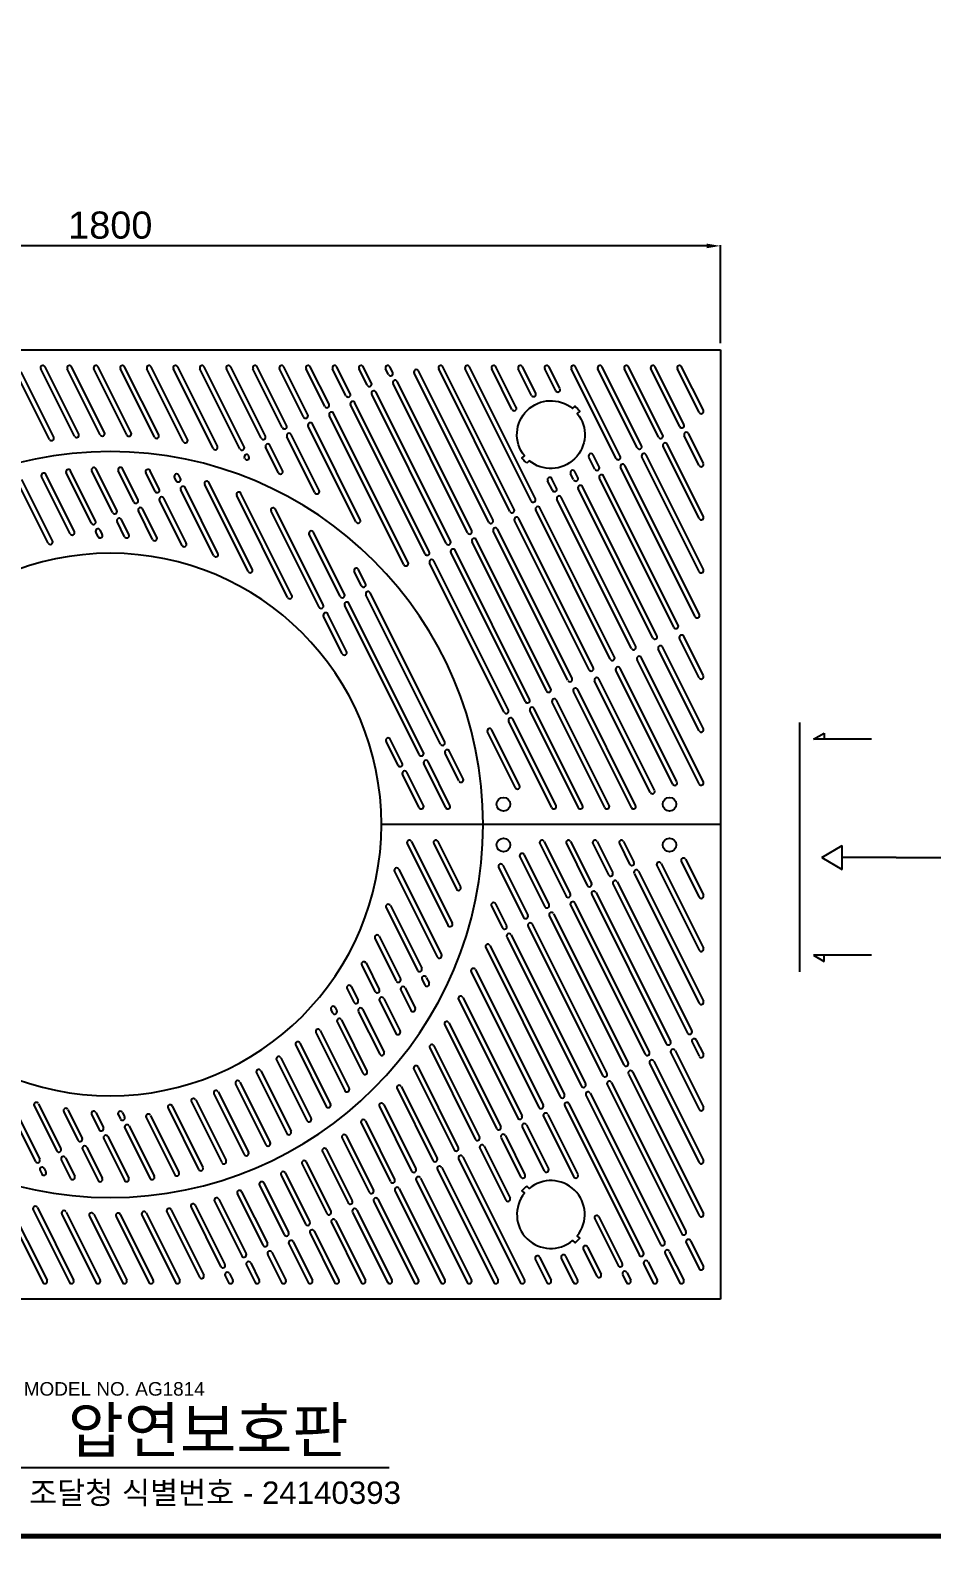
# Model space of a CAD drawing. Header units: millimetres. Extents: x 20003 to 26523, y -49763 to -45153.
# Drawn here: x 21324 to 22654, y -49612 to -47387 of the extents above; entities that cross this region are included whole.
import ezdxf
from ezdxf.enums import TextEntityAlignment as Align

# ---------------------------------------------------------------- set-up
doc = ezdxf.new("R2010")
doc.units = ezdxf.units.MM
doc.layers.add('LAYOUT', color=7, linetype='Continuous')
doc.layers.add('TEXT', color=7, linetype='Continuous')
doc.styles.get("Standard").update_dxf_attribs({"font": 'arial.ttf'})
doc.dimstyles.new('ISO-25', dxfattribs={"dimtxt": 40, "dimasz": 20, "dimexe": 1.25, "dimexo": 10, "dimgap": 10, "dimtad": 1, "dimdec": 0, "dimtxsty": 'Standard', "dimcen": 2.5, "dimclrd": 3, "dimclre": 3, "dimclrt": 3, "dimadec": 0, "dimazin": 0, "dimtfac": 1, "dimtdec": 0, "dimtmove": 0, "dimatfit": 3, "dimfxl": 0, "dimarcsym": 0})

# ---------------------------------------------------------------- blocks, each defined once
blk = doc.blocks.new('*D41')
at = {"color": 3, "lineweight": -2, "transparency": 16777216}
for p, q in [((20542, -47848.4), (20542, -47703.9)), ((22322, -47705.1), (20562, -47705.1)), ((22342, -47848.4), (22342, -47703.9))]:
    blk.add_line(p, q, dxfattribs=at)
at = {"color": 3, "transparency": 16777216}
for points in [[(20562, -47701.8), (20562, -47708.5), (20542, -47705.1)], [(22322, -47701.8), (22322, -47708.5), (22342, -47705.1)]]:
    blk.add_solid(points, dxfattribs=at)
at = {"layer": 'Defpoints', "color": 0, "transparency": 16777216}
for p in [(20542, -47705.1), (20542, -47858.4), (22342, -47858.4)]:
    blk.add_point(p, dxfattribs=at)
at = {"color": 3, "transparency": 16777216, "insert": (21442, -47674.7), "char_height": 40, "attachment_point": 5}
blk.add_mtext('1800', dxfattribs=at)

msp = doc.modelspace()

# ---------------------------------------------------------------- linework, layer by layer
for p, q in [((20542, -47858.4), (22342, -47858.4)), ((22342, -47858.4), (22342, -48558.4)), ((21352.3, -47990.4), (21304.1, -47894)), ((21358.6, -47987.3), (21310.4, -47890.9)), ((21389.1, -47985.8), (21339.5, -47886.5)), ((21395.4, -47982.7), (21345.8, -47883.4)), ((21427.2, -47983.6), (21378.6, -47886.5)), ((21433.4, -47980.4), (21384.9, -47883.4)), ((21466.5, -47983.9), (21417.8, -47886.5)), ((21472.7, -47980.8), (21424, -47883.4)), ((21507.2, -47987.1), (21456.9, -47886.5)), ((21513.4, -47983.9), (21463.2, -47883.4)), ((21549.5, -47993.5), (21496, -47886.5)), ((21555.8, -47990.4), (21502.3, -47883.4)), ((21593.8, -48003.8), (21535.2, -47886.5)), ((21600.1, -48000.6), (21541.4, -47883.4)), ((21633.2, -48004.4), (21574.3, -47886.5)), ((21639.5, -48001.2), (21580.5, -47883.4)), ((21664.5, -47988.7), (21613.4, -47886.5)), ((21670.8, -47985.6), (21619.7, -47883.4)), ((21695.8, -47973.1), (21652.5, -47886.5)), ((21702.1, -47969.9), (21658.8, -47883.4)), ((21727.1, -47957.4), (21691.7, -47886.5)), ((21733.4, -47954.3), (21697.9, -47883.4)), ((21758.4, -47941.7), (21730.8, -47886.5)), ((21764.7, -47938.6), (21737.1, -47883.4)), ((21789.7, -47926.1), (21769.9, -47886.5)), ((21796, -47923), (21776.2, -47883.4)), ((21821, -47910.4), (21809.1, -47886.5)), ((21827.3, -47907.3), (21815.3, -47883.4)), ((21852.4, -47894.8), (21848.2, -47886.5)), ((21858.6, -47891.7), (21854.5, -47883.4)), ((22000.3, -48112.4), (21890.4, -47892.6)), ((22006.6, -48109.3), (21896.6, -47889.4)), ((22031.6, -48096.8), (21926.5, -47886.5)), ((22037.9, -48093.6), (21932.7, -47883.4)), ((22062.9, -48081.1), (21965.6, -47886.5)), ((22069.2, -48078), (21971.9, -47883.4)), ((22034.6, -47946.3), (22004.7, -47886.5)), ((22040.9, -47943.2), (22011, -47883.4)), ((22063.3, -47925.5), (22043.9, -47886.5)), ((22069.6, -47922.3), (22050.1, -47883.4)), ((22099.1, -47918.8), (22083, -47886.5)), ((22105.4, -47915.6), (22089.3, -47883.4)), ((22188.1, -48018.5), (22122.1, -47886.5)), ((22194.4, -48015.4), (22128.4, -47883.4)), ((22219.4, -48002.9), (22161.3, -47886.5)), ((22225.7, -47999.7), (22167.5, -47883.4)), ((22250.7, -47987.2), (22200.4, -47886.5)), ((22257, -47984.1), (22206.6, -47883.4)), ((22282, -47971.6), (22239.5, -47886.5)), ((22288.3, -47968.4), (22245.8, -47883.4)), ((22310.7, -47950.6), (22278.6, -47886.5)), ((22317, -47947.5), (22284.9, -47883.4)), ((21969, -48128.1), (21859.1, -47908.2)), ((21975.3, -48125), (21865.3, -47905.1)), ((21906.4, -48159.4), (21796.4, -47939.5)), ((21912.6, -48156.3), (21802.7, -47936.4)), ((21937.7, -48143.7), (21827.8, -47923.9)), ((21944, -48140.6), (21834, -47920.7)), ((21875.1, -48175), (21765.1, -47955.2)), ((21881.3, -48171.9), (21771.4, -47952)), ((21750, -48065.8), (21708.8, -47983.3)), ((21804.4, -48112), (21733.8, -47970.8)), ((21810.7, -48108.9), (21740.1, -47967.7)), ((22317, -48025.7), (22295, -47981.8)), ((21690, -48039.6), (21671.2, -48002.1)), ((21696.2, -48036.5), (21677.5, -47999)), ((21743.8, -48068.9), (21702.5, -47986.5)), ((22310.7, -48107.1), (22257.4, -48000.6)), ((22317, -48104), (22263.7, -47997.5)), ((22310.7, -48028.9), (22288.8, -47985)), ((21640.4, -48018.7), (21639.9, -48017.8)), ((21646.6, -48015.6), (21646.2, -48014.6)), ((22156.8, -48034.2), (22147.9, -48016.4)), ((22163.1, -48031), (22154.2, -48013.3)), ((22311, -48248.7), (22201.1, -48028.8)), ((22310.7, -48185.4), (22226.1, -48016.3)), ((22317, -48182.3), (22232.4, -48013.1)), ((21356.8, -48140.2), (21311.6, -48049.8)), ((21382.8, -48129.6), (21340.6, -48045.2)), ((21389, -48126.4), (21346.8, -48042.1)), ((21414.1, -48113.9), (21377, -48039.8)), ((21420.3, -48110.8), (21383.3, -48036.7)), ((21445.4, -48098.3), (21414.7, -48036.9)), ((21451.6, -48095.1), (21421, -48033.8)), ((21476.7, -48082.6), (21453.8, -48036.8)), ((21483, -48079.5), (21460, -48033.7)), ((21508, -48067), (21494.4, -48039.8)), ((21514.3, -48063.8), (21500.7, -48036.7)), ((21539.3, -48051.3), (21536.8, -48046.3)), ((21545.6, -48048.2), (21543.1, -48043.2)), ((22094.2, -48065.5), (22087.2, -48051.5)), ((22100.5, -48062.3), (22093.5, -48048.4)), ((22125.5, -48049.8), (22121.1, -48041)), ((22131.8, -48046.7), (22127.4, -48037.9)), ((22273.5, -48267.5), (22163.5, -48047.6)), ((22279.7, -48264.3), (22169.8, -48044.5)), ((22304.8, -48251.8), (22194.8, -48031.9)), ((21350.5, -48143.3), (21305.3, -48052.9)), ((21594.5, -48161.7), (21546, -48064.7)), ((21600.7, -48158.5), (21552.3, -48061.6)), ((21645.4, -48185.2), (21581.3, -48057.1)), ((21651.6, -48182.1), (21587.6, -48054)), ((21703.6, -48223.5), (21628.5, -48073.2)), ((21709.9, -48220.4), (21634.8, -48070)), ((22242.2, -48283.1), (22132.2, -48063.2)), ((22248.4, -48280), (22138.5, -48060.1)), ((21504.4, -48138), (21483.4, -48096)), ((21510.6, -48134.8), (21489.7, -48092.9)), ((21547.9, -48146.8), (21514.7, -48080.4)), ((21554.2, -48143.7), (21521, -48077.3)), ((21756.1, -48234.5), (21685.5, -48093.3)), ((22179.6, -48314.4), (22069.6, -48094.5)), ((22185.8, -48311.3), (22075.9, -48091.4)), ((22210.9, -48298.8), (22100.9, -48078.9)), ((22217.1, -48295.6), (22107.2, -48075.8)), ((21463.2, -48133.9), (21452.1, -48111.7)), ((21469.5, -48130.8), (21458.4, -48108.6)), ((21749.9, -48237.6), (21679.2, -48096.4)), ((22148.3, -48330.1), (22038.3, -48110.2)), ((22154.5, -48326.9), (22044.6, -48107.1)), ((21424, -48133.7), (21420.8, -48127.3)), ((21430.3, -48130.6), (21427.1, -48124.2)), ((21781.2, -48222), (21735.4, -48130.4)), ((21787.4, -48218.9), (21741.6, -48127.3)), ((22091.9, -48358.2), (21982, -48138.4)), ((22116.9, -48345.7), (22007, -48125.8)), ((22123.2, -48342.6), (22013.3, -48122.7)), ((22054.3, -48377), (21944.4, -48157.2)), ((22060.6, -48373.9), (21950.7, -48154)), ((22085.6, -48361.4), (21975.7, -48141.5)), ((21818.7, -48203.2), (21808.3, -48182.3)), ((22023, -48392.7), (21913.1, -48172.8)), ((22029.3, -48389.5), (21919.4, -48169.7)), ((21812.5, -48206.3), (21802, -48185.4)), ((21929.1, -48439.6), (21819.2, -48219.8)), ((21935.4, -48436.5), (21825.4, -48216.6)), ((21784.3, -48306.5), (21756.6, -48251.1)), ((21790.5, -48303.3), (21762.8, -48247.9)), ((21897.8, -48455.3), (21787.9, -48235.4)), ((21904.1, -48452.2), (21794.1, -48232.3)), ((22310.7, -48341.9), (22281.7, -48284)), ((22317, -48338.8), (22288, -48280.9)), ((22310.7, -48498.4), (22219.1, -48315.3)), ((22317, -48495.3), (22225.4, -48312.2)), ((22310.7, -48420.2), (22250.4, -48299.7)), ((22317, -48417.1), (22256.7, -48296.5)), ((22271.7, -48498.7), (22187.8, -48331)), ((22278, -48495.6), (22194.1, -48327.8)), ((22210.8, -48533.4), (22125.2, -48362.3)), ((22217, -48530.2), (22131.5, -48359.1)), ((22238.7, -48511.1), (22156.5, -48346.6)), ((22245, -48507.9), (22162.8, -48343.5)), ((22171.6, -48533.4), (22093.9, -48377.9)), ((22177.9, -48530.2), (22100.2, -48374.8)), ((22093.4, -48533.4), (22029.7, -48406.1)), ((22099.6, -48530.2), (22036, -48403)), ((22132.5, -48533.4), (22061, -48390.4)), ((22138.8, -48530.2), (22067.3, -48387.3)), ((22039.6, -48504.1), (21998.4, -48421.7)), ((22045.9, -48501), (22004.7, -48418.6)), ((22458.6, -48408), (22458.6, -48775.6)), ((22479.3, -48432.5), (22495.3, -48423.6)), ((22495.3, -48423.6), (22495.3, -48432.5)), ((21866.5, -48470.9), (21848.9, -48435.7)), ((21872.8, -48467.8), (21855.1, -48432.5)), ((21962.6, -48491), (21942.1, -48449.9)), ((22564.9, -48432.5), (22479.3, -48432.5)), ((21936.9, -48533.4), (21904.5, -48468.7)), ((21943.1, -48530.2), (21910.8, -48465.6)), ((21956.4, -48494.1), (21935.8, -48453.1)), ((21897.7, -48533.4), (21873.2, -48484.4)), ((21904, -48530.2), (21879.5, -48481.2)), ((22342, -48558.4), (21842, -48558.4)), ((22342, -48558.4), (22342, -49258.4)), ((21886.2, -48583.4), (21946.4, -48703.8)), ((21925.4, -48583.4), (21958.8, -48650.3)), ((22081.9, -48583.4), (22120.5, -48660.7)), ((22121, -48583.4), (22151.9, -48645)), ((22160.1, -48583.4), (22183.2, -48629.4)), ((22199.3, -48583.4), (22214.5, -48613.7)), ((21880, -48586.5), (21940.2, -48706.9)), ((21919.1, -48586.5), (21952.6, -48653.5)), ((22046.2, -48606), (22083, -48679.5)), ((22052.5, -48602.9), (22089.2, -48676.3)), ((22075.6, -48586.5), (22114.3, -48663.8)), ((22114.8, -48586.5), (22145.6, -48648.2)), ((22153.9, -48586.5), (22176.9, -48632.5)), ((22193, -48586.5), (22208.2, -48616.9)), ((22491.6, -48606.9), (22521.7, -48589.1)), ((22491.6, -48606.9), (22521.7, -48624.7)), ((22521.7, -48624.7), (22521.7, -48589.1)), ((22601.2, -48606.9), (22521.7, -48606.9)), ((22601.2, -48606.9), (23110.8, -48606.9)), ((21861.3, -48627.5), (21924.3, -48753.5)), ((21867.6, -48624.3), (21930.6, -48750.4)), ((22014.9, -48621.5), (22051.7, -48695.1)), ((22021.1, -48618.4), (22057.9, -48692)), ((22221.2, -48627.2), (22317, -48818.7)), ((22248.3, -48618.8), (22310.7, -48743.6)), ((22254.6, -48615.7), (22317, -48740.5)), ((22284.4, -48612.8), (22310.7, -48665.4)), ((22290.7, -48609.6), (22317, -48662.2)), ((22183.6, -48645.9), (22293.5, -48865.8)), ((22189.9, -48642.8), (22299.8, -48862.7)), ((22214.9, -48630.3), (22310.7, -48821.9)), ((22127.3, -48674.1), (22237.2, -48894)), ((22152.3, -48661.6), (22262.2, -48881.5)), ((22158.6, -48658.5), (22268.5, -48878.3)), ((21848.9, -48680.9), (21895.2, -48773.4)), ((21855.2, -48677.8), (21901.4, -48770.3)), ((22004.3, -48678.6), (22020.4, -48710.8)), ((22010.5, -48675.4), (22026.6, -48707.7)), ((22089.7, -48692.9), (22199.6, -48912.8)), ((22095.9, -48689.8), (22205.9, -48909.6)), ((22121, -48677.2), (22230.9, -48897.1)), ((22058.4, -48708.5), (22168.3, -48928.4)), ((22064.6, -48705.4), (22174.6, -48925.3)), ((21832.4, -48726.2), (21863.8, -48789)), ((21838.7, -48723.1), (21870.1, -48785.9)), ((21995.8, -48739.8), (22105.7, -48959.7)), ((22002, -48736.7), (22112, -48956.6)), ((22027.1, -48724.2), (22137, -48944.1)), ((22033.3, -48721.1), (22143.3, -48940.9)), ((21819.3, -48762.5), (21838.8, -48801.6)), ((22564.9, -48751.1), (22479.3, -48751.1)), ((22479.3, -48751.1), (22495.3, -48760.1)), ((22495.3, -48760.1), (22495.3, -48751.1)), ((21813, -48765.6), (21832.5, -48804.7)), ((21908.1, -48783.7), (21912.2, -48791.8)), ((21974.4, -48775.4), (22074.4, -48975.4)), ((21980.7, -48772.3), (22080.7, -48972.2)), ((21791.3, -48800.4), (21801.2, -48820.3)), ((21797.5, -48797.3), (21807.5, -48817.2)), ((21870.6, -48802.5), (21885.5, -48832.3)), ((21876.8, -48799.3), (21891.7, -48829.2)), ((21901.9, -48786.8), (21905.9, -48795)), ((21773.9, -48828.3), (21776.2, -48832.9)), ((21839.2, -48818.1), (21863.3, -48866.2)), ((21845.5, -48815), (21869.5, -48863)), ((21955.8, -48816.4), (22043.1, -48991)), ((21962.1, -48813.3), (22049.4, -48987.9)), ((21767.6, -48831.4), (21769.9, -48836)), ((21776.6, -48849.4), (21814.5, -48925.1)), ((21782.9, -48846.3), (21820.7, -48921.9)), ((21807.9, -48833.8), (21839.5, -48897)), ((21814.2, -48830.6), (21845.8, -48893.8)), ((21941.6, -48850.6), (22018.1, -49003.6)), ((21745.3, -48865.1), (21788.1, -48950.6)), ((21751.6, -48861.9), (21794.4, -48947.5)), ((21935.3, -48853.7), (22011.8, -49006.7)), ((21715.5, -48883.6), (21760.6, -48973.9)), ((21721.8, -48880.5), (21766.9, -48970.8)), ((21913.2, -48887.8), (21980.5, -49022.3)), ((21919.5, -48884.7), (21986.8, -49019.2)), ((22268.9, -48894.9), (22310.7, -48978.4)), ((22275.2, -48891.7), (22317, -48975.3)), ((22300.2, -48879.2), (22310.7, -48900.1)), ((22306.5, -48876.1), (22317, -48897)), ((21687.3, -48905.4), (21732, -48994.9)), ((21693.5, -48902.3), (21738.2, -48991.8)), ((21889.7, -48919.1), (21949.2, -49038)), ((21896, -48916), (21955.4, -49034.9)), ((22237.6, -48910.5), (22310.7, -49056.7)), ((22243.9, -48907.4), (22317, -49053.5)), ((21626.8, -48941.1), (21671.5, -49030.5)), ((21633.1, -48938), (21677.8, -49027.4)), ((21657.7, -48924.6), (21702.3, -49013.8)), ((21663.9, -48921.4), (21708.6, -49010.6)), ((22181.3, -48938.7), (22291.2, -49158.6)), ((22206.3, -48926.2), (22310.7, -49134.9)), ((22212.6, -48923.1), (22317, -49131.8)), ((21283.2, -48958.2), (21331.7, -49055.1)), ((21289.4, -48955.1), (21337.9, -49052)), ((21594.9, -48955.5), (21639.5, -49044.8)), ((21601.2, -48952.4), (21645.8, -49041.6)), ((21865, -48947.8), (21917.9, -49053.6)), ((21871.2, -48944.7), (21924.1, -49050.5)), ((22143.7, -48957.5), (22253.7, -49177.4)), ((22150, -48954.4), (22259.9, -49174.2)), ((22175, -48941.8), (22285, -49161.7)), ((21329.8, -48973.1), (21363, -49039.5)), ((21336, -48970), (21369.2, -49036.4)), ((21373.3, -48981.9), (21394.3, -49023.8)), ((21379.6, -48978.8), (21400.5, -49020.7)), ((21420.7, -48982.8), (21431.8, -49005)), ((21459.9, -48983), (21463.1, -48989.4)), ((21527.2, -48976.5), (21572.3, -49066.9)), ((21533.4, -48973.4), (21578.6, -49063.8)), ((21561.7, -48967.4), (21606.5, -49056.9)), ((21568, -48964.3), (21612.7, -49053.8)), ((21839, -48974.2), (21886.6, -49069.3)), ((21845.3, -48971.1), (21892.8, -49066.2)), ((22087.4, -48985.7), (22131.8, -49074.6)), ((22112.4, -48973.1), (22222.4, -49193)), ((22118.7, -48970), (22228.6, -49189.9)), ((21414.5, -48986), (21425.6, -49008.2)), ((21453.7, -48986.1), (21456.9, -48992.5)), ((21463.6, -49005.9), (21500.7, -49080.1)), ((21469.9, -49002.8), (21506.9, -49076.9)), ((21494.9, -48990.3), (21537.1, -49074.7)), ((21501.2, -48987.2), (21543.3, -49071.5)), ((21812, -48998.5), (21855.3, -49084.9)), ((21818.3, -48995.3), (21861.5, -49081.8)), ((22049.8, -49004.4), (22082.1, -49069.1)), ((22056.1, -49001.3), (22088.4, -49066)), ((22081.1, -48988.8), (22125.6, -49077.7)), ((21432.3, -49021.6), (21463, -49082.9)), ((21438.5, -49018.5), (21469.2, -49079.8)), ((21784, -49020.6), (21824, -49100.6)), ((21790.2, -49017.5), (21830.2, -49097.5)), ((22018.5, -49020.1), (22047.4, -49077.9)), ((22024.8, -49017), (22053.7, -49074.8)), ((21375.9, -49049.8), (21389.5, -49076.9)), ((21401, -49037.2), (21423.9, -49083.1)), ((21407.2, -49034.1), (21430.1, -49079.9)), ((21754.9, -49040.7), (21792.7, -49116.2)), ((21761.2, -49037.6), (21798.9, -49113.1)), ((21955.9, -49051.4), (22046.9, -49233.4)), ((21962.2, -49048.3), (22053.1, -49230.2)), ((21987.2, -49035.8), (22025.4, -49112.2)), ((21993.5, -49032.6), (22031.7, -49109.1)), ((21338.4, -49068.6), (21340.9, -49073.5)), ((21344.6, -49065.4), (21347.1, -49070.4)), ((21369.7, -49052.9), (21383.3, -49080.1)), ((21700.2, -49072.1), (21736.3, -49144.4)), ((21724.9, -49059), (21761.4, -49131.9)), ((21731.1, -49055.8), (21767.6, -49128.8)), ((21924.6, -49067.1), (22007.7, -49233.4)), ((21930.9, -49063.9), (22014, -49230.2)), ((21662.2, -49090), (21698.7, -49163.2)), ((21668.4, -49086.9), (21705, -49160.1)), ((21693.9, -49075.2), (21730.1, -49147.6)), ((21868.2, -49095.2), (21935.7, -49230.2)), ((21893.3, -49082.7), (21968.6, -49233.4)), ((21899.5, -49079.6), (21974.9, -49230.2)), ((21283.9, -49116.1), (21342.5, -49233.4)), ((21290.1, -49113), (21348.8, -49230.2)), ((21595.8, -49113.8), (21636.1, -49194.5)), ((21602, -49110.6), (21642.4, -49191.4)), ((21629.4, -49102.9), (21667.4, -49178.9)), ((21635.7, -49099.7), (21673.7, -49175.7)), ((21830.7, -49114), (21890.4, -49233.4)), ((21836.9, -49110.9), (21896.6, -49230.2)), ((21862, -49098.4), (21929.5, -49233.4)), ((21328.1, -49126.3), (21381.6, -49233.4)), ((21334.4, -49123.2), (21387.9, -49230.2)), ((21370.5, -49132.8), (21420.8, -49233.4)), ((21376.7, -49129.7), (21427, -49230.2)), ((21411.2, -49136), (21459.9, -49233.4)), ((21417.5, -49132.8), (21466.2, -49230.2)), ((21450.5, -49136.3), (21499, -49233.4)), ((21456.8, -49133.2), (21505.3, -49230.2)), ((21488.5, -49134.1), (21538.2, -49233.4)), ((21494.8, -49130.9), (21544.4, -49230.2)), ((21525.4, -49129.5), (21573.5, -49225.8)), ((21531.6, -49126.3), (21579.8, -49222.7)), ((21561.1, -49122.7), (21604.8, -49210.2)), ((21567.3, -49119.5), (21611.1, -49207)), ((21799.4, -49129.7), (21851.2, -49233.4)), ((21805.6, -49126.5), (21857.5, -49230.2)), ((22156.6, -49139.8), (22191.1, -49208.7)), ((22162.9, -49136.7), (22197.3, -49205.5)), ((21736.8, -49161), (21773, -49233.4)), ((21743, -49157.8), (21779.2, -49230.2)), ((21768.1, -49145.3), (21812.1, -49233.4)), ((21774.3, -49142.2), (21818.4, -49230.2)), ((21705.5, -49176.6), (21733.8, -49233.4)), ((21711.7, -49173.5), (21740.1, -49230.2)), ((22139.8, -49184.5), (22159.7, -49224.3)), ((22146.1, -49181.3), (22166, -49221.2)), ((22291.7, -49175.1), (22310.7, -49213.2)), ((22297.9, -49172), (22317, -49210.1)), ((21642.8, -49207.9), (21655.6, -49233.4)), ((21649.1, -49204.8), (21661.8, -49230.2)), ((21674.1, -49192.3), (21694.7, -49233.4)), ((21680.4, -49189.1), (21701, -49230.2)), ((22069, -49199.3), (22086, -49233.4)), ((22075.2, -49196.2), (22092.3, -49230.2)), ((22107.3, -49197.8), (22125.1, -49233.4)), ((22113.6, -49194.7), (22131.4, -49230.2)), ((22229.1, -49206.4), (22242.5, -49233.4)), ((22235.3, -49203.3), (22248.8, -49230.2)), ((22260.4, -49190.8), (22281.7, -49233.4)), ((22266.6, -49187.7), (22287.9, -49230.2)), ((21611.6, -49223.6), (21616.4, -49233.4)), ((21617.8, -49220.5), (21622.7, -49230.2)), ((22197.8, -49222.1), (22203.4, -49233.4)), ((22204, -49219), (22209.7, -49230.2)), ((22342, -49258.4), (20542, -49258.4)), ((21853.6, -49507.1), (21139.9, -49507.1))]:
    msp.add_line(p, q)
for points in [[(22056.3, -48025.3, -0.045549), (22049.3, -48018.1), (22052.9, -48014.6, -0.904534), (22124, -47945), (22127.6, -47941.5, -0.045549), (22134.6, -47948.6), (22131, -47952.1, -0.904534), (22059.9, -48021.8)], [(22056.3, -49091.5, 0.045549), (22049.3, -49098.6), (22052.9, -49102.1, 0.904534), (22124, -49171.8), (22127.6, -49175.3, 0.045549), (22134.6, -49168.1), (22131, -49164.6, 0.904534), (22059.9, -49095)]]:
    msp.add_lwpolyline(points, format="xyb", close=True)
for centre in [(22022, -48528.4), (22267, -48528.4), (22022, -48588.4), (22267, -48588.4)]:
    msp.add_circle(centre, 10)
for centre, radius, start, end in [((21342.6, -47884.9), 3.5, 26.5651, 206.5651), ((21381.8, -47884.9), 3.5, 26.5651, 206.5651), ((21420.9, -47884.9), 3.5, 26.5651, 206.5651), ((21460, -47884.9), 3.5, 26.5651, 206.5651), ((21499.2, -47884.9), 3.5, 26.5651, 206.5651), ((21538.3, -47884.9), 3.5, 26.5651, 206.5651), ((21577.4, -47884.9), 3.5, 26.5651, 206.5651), ((21616.5, -47884.9), 3.5, 26.5651, 206.5651), ((21655.7, -47884.9), 3.5, 26.5651, 206.5651), ((21694.8, -47884.9), 3.5, 26.5651, 206.5651), ((21733.9, -47884.9), 3.5, 26.5651, 206.5651), ((21773.1, -47884.9), 3.5, 26.5651, 206.5651), ((21812.2, -47884.9), 3.5, 26.5651, 206.5651), ((21851.3, -47884.9), 3.5, 26.5651, 206.5651), ((21855.5, -47893.2), 3.5, 206.5651, 26.5651), ((21893.5, -47891), 3.5, 26.5651, 206.5651), ((21929.6, -47884.9), 3.5, 26.5651, 206.5651), ((21968.7, -47884.9), 3.5, 26.5651, 206.5651), ((22007.9, -47884.9), 3.5, 26.5651, 206.5651), ((22047, -47884.9), 3.5, 26.5651, 206.5651), ((22086.1, -47884.9), 3.5, 26.5651, 206.5651), ((22125.3, -47884.9), 3.5, 26.5651, 206.5651), ((22164.4, -47884.9), 3.5, 26.5651, 206.5651), ((22203.5, -47884.9), 3.5, 26.5651, 206.5651), ((22242.6, -47884.9), 3.5, 26.5651, 206.5651), ((22281.8, -47884.9), 3.5, 26.5651, 206.5651), ((21824.2, -47908.9), 3.5, 206.5651, 26.5651), ((21862.2, -47906.6), 3.5, 26.5651, 206.5651), ((22102.3, -47917.2), 3.5, 206.5651, 26.5651), ((21761.6, -47940.2), 3.5, 206.5651, 26.5651), ((21792.9, -47924.5), 3.5, 206.5651, 26.5651), ((21799.6, -47937.9), 3.5, 26.5651, 206.5651), ((21830.9, -47922.3), 3.5, 26.5651, 206.5651), ((22066.5, -47923.9), 3.5, 206.5651, 26.5651), ((21730.3, -47955.8), 3.5, 206.5651, 26.5651), ((21768.3, -47953.6), 3.5, 26.5651, 206.5651), ((22037.8, -47944.7), 3.5, 206.5651, 26.5651), ((22313.8, -47949), 3.5, 206.5651, 26.5651), ((21392.3, -47984.2), 3.5, 206.5651, 26.5651), ((21430.3, -47982), 3.5, 206.5651, 26.5651), ((21469.6, -47982.3), 3.5, 206.5651, 26.5651), ((21510.3, -47985.5), 3.5, 206.5651, 26.5651), ((21699, -47971.5), 3.5, 206.5651, 26.5651), ((21705.7, -47984.9), 3.5, 26.5651, 206.5651), ((21737, -47969.3), 3.5, 26.5651, 206.5651), ((22253.9, -47985.6), 3.5, 206.5651, 26.5651), ((22285.2, -47970), 3.5, 206.5651, 26.5651), ((22291.9, -47983.4), 3.5, 26.5651, 206.5651), ((21355.4, -47988.8), 3.5, 206.5651, 26.5651), ((21552.7, -47992), 3.5, 206.5651, 26.5651), ((21596.9, -48002.2), 3.5, 206.5651, 26.5651), ((21636.3, -48002.8), 3.5, 206.5651, 26.5651), ((21667.7, -47987.1), 3.5, 206.5651, 26.5651), ((21674.4, -48000.6), 3.5, 26.5651, 206.5651), ((22222.6, -48001.3), 3.5, 206.5651, 26.5651), ((22260.6, -47999.1), 3.5, 26.5651, 206.5651), ((21442, -48558.4), 550, 0, 180), ((21643.1, -48016.2), 3.5, 26.5651, 206.5651), ((21643.5, -48017.1), 3.5, 206.5651, 26.5651), ((22151.1, -48014.8), 3.5, 26.5651, 206.5651), ((22191.3, -48016.9), 3.5, 206.5651, 26.5651), ((22198, -48030.4), 3.5, 26.5651, 206.5651), ((22229.3, -48014.7), 3.5, 26.5651, 206.5651), ((22313.8, -48027.3), 3.5, 206.5651, 26.5651), ((21343.7, -48043.6), 3.5, 26.5651, 206.5651), ((21380.1, -48038.2), 3.5, 26.5651, 206.5651), ((21417.8, -48035.4), 3.5, 26.5651, 206.5651), ((21456.9, -48035.2), 3.5, 26.5651, 206.5651), ((21497.5, -48038.2), 3.5, 26.5651, 206.5651), ((21539.9, -48044.8), 3.5, 26.5651, 206.5651), ((21542.4, -48049.7), 3.5, 206.5651, 26.5651), ((21693.1, -48038), 3.5, 206.5651, 26.5651), ((22090.4, -48049.9), 3.5, 26.5651, 206.5651), ((22124.2, -48039.4), 3.5, 26.5651, 206.5651), ((22128.7, -48048.3), 3.5, 206.5651, 26.5651), ((22160, -48032.6), 3.5, 206.5651, 26.5651), ((22166.7, -48046), 3.5, 26.5651, 206.5651), ((21511.1, -48065.4), 3.5, 206.5651, 26.5651), ((21549.1, -48063.2), 3.5, 26.5651, 206.5651), ((21584.5, -48055.5), 3.5, 26.5651, 206.5651), ((21631.6, -48071.6), 3.5, 26.5651, 206.5651), ((21746.9, -48067.4), 3.5, 206.5651, 26.5651), ((22097.3, -48063.9), 3.5, 206.5651, 26.5651), ((22104.1, -48077.3), 3.5, 26.5651, 206.5651), ((22135.4, -48061.7), 3.5, 26.5651, 206.5651), ((21448.5, -48096.7), 3.5, 206.5651, 26.5651), ((21479.8, -48081.1), 3.5, 206.5651, 26.5651), ((21486.5, -48094.5), 3.5, 26.5651, 206.5651), ((21517.8, -48078.8), 3.5, 26.5651, 206.5651), ((21682.4, -48094.8), 3.5, 26.5651, 206.5651), ((22034.7, -48095.2), 3.5, 206.5651, 26.5651), ((22066, -48079.6), 3.5, 206.5651, 26.5651), ((22072.8, -48093), 3.5, 26.5651, 206.5651), ((21417.2, -48112.4), 3.5, 206.5651, 26.5651), ((21455.2, -48110.1), 3.5, 26.5651, 206.5651), ((21807.6, -48110.4), 3.5, 206.5651, 26.5651), ((22003.4, -48110.9), 3.5, 206.5651, 26.5651), ((22041.4, -48108.6), 3.5, 26.5651, 206.5651), ((22313.8, -48105.6), 3.5, 206.5651, 26.5651), ((21353.6, -48141.8), 3.5, 206.5651, 26.5651), ((21385.9, -48128), 3.5, 206.5651, 26.5651), ((21423.9, -48125.8), 3.5, 26.5651, 206.5651), ((21427.1, -48132.2), 3.5, 206.5651, 26.5651), ((21466.3, -48132.3), 3.5, 206.5651, 26.5651), ((21507.5, -48136.4), 3.5, 206.5651, 26.5651), ((21738.5, -48128.9), 3.5, 26.5651, 206.5651), ((21972.1, -48126.5), 3.5, 206.5651, 26.5651), ((21978.8, -48139.9), 3.5, 26.5651, 206.5651), ((22010.1, -48124.3), 3.5, 26.5651, 206.5651), ((21442, -48558.4), 400, 0, 180), ((21551, -48145.2), 3.5, 206.5651, 26.5651), ((21597.6, -48160.1), 3.5, 206.5651, 26.5651), ((21909.5, -48157.8), 3.5, 206.5651, 26.5651), ((21940.8, -48142.2), 3.5, 206.5651, 26.5651), ((21947.5, -48155.6), 3.5, 26.5651, 206.5651), ((21648.5, -48183.6), 3.5, 206.5651, 26.5651), ((21805.1, -48183.8), 3.5, 26.5651, 206.5651), ((21878.2, -48173.5), 3.5, 206.5651, 26.5651), ((21916.2, -48171.2), 3.5, 26.5651, 206.5651), ((22313.8, -48183.8), 3.5, 206.5651, 26.5651), ((21815.6, -48204.8), 3.5, 206.5651, 26.5651), ((21706.8, -48221.9), 3.5, 206.5651, 26.5651), ((21784.3, -48220.4), 3.5, 206.5651, 26.5651), ((21822.3, -48218.2), 3.5, 26.5651, 206.5651), ((21753, -48236.1), 3.5, 206.5651, 26.5651), ((21759.7, -48249.5), 3.5, 26.5651, 206.5651), ((21791, -48233.8), 3.5, 26.5651, 206.5651), ((22307.9, -48250.2), 3.5, 206.5651, 26.5651), ((22276.6, -48265.9), 3.5, 206.5651, 26.5651), ((22214, -48297.2), 3.5, 206.5651, 26.5651), ((22245.3, -48281.5), 3.5, 206.5651, 26.5651), ((22253.6, -48298.1), 3.5, 26.5651, 206.5651), ((22284.9, -48282.4), 3.5, 26.5651, 206.5651), ((21787.4, -48304.9), 3.5, 206.5651, 26.5651), ((22182.7, -48312.9), 3.5, 206.5651, 26.5651), ((22222.3, -48313.7), 3.5, 26.5651, 206.5651), ((22151.4, -48328.5), 3.5, 206.5651, 26.5651), ((22191, -48329.4), 3.5, 26.5651, 206.5651), ((22313.8, -48340.4), 3.5, 206.5651, 26.5651), ((22088.8, -48359.8), 3.5, 206.5651, 26.5651), ((22120.1, -48344.2), 3.5, 206.5651, 26.5651), ((22128.4, -48360.7), 3.5, 26.5651, 206.5651), ((22159.7, -48345.1), 3.5, 26.5651, 206.5651), ((22057.5, -48375.5), 3.5, 206.5651, 26.5651), ((22097, -48376.4), 3.5, 26.5651, 206.5651), ((22026.2, -48391.1), 3.5, 206.5651, 26.5651), ((22032.9, -48404.5), 3.5, 26.5651, 206.5651), ((22064.2, -48388.9), 3.5, 26.5651, 206.5651), ((22001.6, -48420.2), 3.5, 26.5651, 206.5651), ((22313.8, -48418.6), 3.5, 206.5651, 26.5651), ((21852, -48434.1), 3.5, 26.5651, 206.5651), ((21932.2, -48438.1), 3.5, 206.5651, 26.5651), ((21939, -48451.5), 3.5, 26.5651, 206.5651), ((21869.6, -48469.4), 3.5, 206.5651, 26.5651), ((21900.9, -48453.7), 3.5, 206.5651, 26.5651), ((21907.7, -48467.1), 3.5, 26.5651, 206.5651), ((21876.3, -48482.8), 3.5, 26.5651, 206.5651), ((21959.5, -48492.6), 3.5, 206.5651, 26.5651), ((22274.9, -48497.2), 3.5, 206.5651, 26.5651), ((22313.8, -48496.9), 3.5, 206.5651, 26.5651), ((22042.7, -48502.5), 3.5, 206.5651, 26.5651), ((22241.9, -48509.5), 3.5, 206.5651, 26.5651), ((21900.9, -48531.8), 3.5, 206.5651, 26.5651), ((21940, -48531.8), 3.5, 206.5651, 26.5651), ((22096.5, -48531.8), 3.5, 206.5651, 26.5651), ((22135.6, -48531.8), 3.5, 206.5651, 26.5651), ((22174.8, -48531.8), 3.5, 206.5651, 26.5651), ((22213.9, -48531.8), 3.5, 206.5651, 26.5651), ((21442, -48558.4), 550, 180, 0), ((21442, -48558.4), 400, 180, 0), ((21883.1, -48584.9), 3.5, 26.5651, 206.5651), ((21922.2, -48584.9), 3.5, 26.5651, 206.5651), ((22078.8, -48584.9), 3.5, 26.5651, 206.5651), ((22117.9, -48584.9), 3.5, 26.5651, 206.5651), ((22157, -48584.9), 3.5, 26.5651, 206.5651), ((22196.1, -48584.9), 3.5, 26.5651, 206.5651), ((22049.4, -48604.4), 3.5, 26.5651, 206.5651), ((22287.5, -48611.2), 3.5, 26.5651, 206.5651), ((21864.4, -48625.9), 3.5, 26.5651, 206.5651), ((22018, -48619.9), 3.5, 26.5651, 206.5651), ((22180, -48631), 3.5, 206.5651, 26.5651), ((22211.3, -48615.3), 3.5, 206.5651, 26.5651), ((22218, -48628.7), 3.5, 26.5651, 206.5651), ((22251.4, -48617.3), 3.5, 26.5651, 206.5651), ((21955.7, -48651.9), 3.5, 206.5651, 26.5651), ((22148.7, -48646.6), 3.5, 206.5651, 26.5651), ((22186.7, -48644.4), 3.5, 26.5651, 206.5651), ((22007.4, -48677), 3.5, 26.5651, 206.5651), ((22117.4, -48662.3), 3.5, 206.5651, 26.5651), ((22124.1, -48675.7), 3.5, 26.5651, 206.5651), ((22155.4, -48660), 3.5, 26.5651, 206.5651), ((22313.8, -48663.8), 3.5, 206.5651, 26.5651), ((21852, -48679.4), 3.5, 26.5651, 206.5651), ((22054.8, -48693.6), 3.5, 206.5651, 26.5651), ((22086.1, -48677.9), 3.5, 206.5651, 26.5651), ((22092.8, -48691.3), 3.5, 26.5651, 206.5651), ((21943.3, -48705.3), 3.5, 206.5651, 26.5651), ((22023.5, -48709.2), 3.5, 206.5651, 26.5651), ((22061.5, -48707), 3.5, 26.5651, 206.5651), ((21835.6, -48724.6), 3.5, 26.5651, 206.5651), ((21998.9, -48738.3), 3.5, 26.5651, 206.5651), ((22030.2, -48722.6), 3.5, 26.5651, 206.5651), ((22313.8, -48742), 3.5, 206.5651, 26.5651), ((21816.1, -48764.1), 3.5, 26.5651, 206.5651), ((21927.5, -48751.9), 3.5, 206.5651, 26.5651), ((21898.3, -48771.8), 3.5, 206.5651, 26.5651), ((21905, -48785.2), 3.5, 26.5651, 206.5651), ((21977.6, -48773.9), 3.5, 26.5651, 206.5651), ((21794.4, -48798.9), 3.5, 26.5651, 206.5651), ((21835.7, -48803.1), 3.5, 206.5651, 26.5651), ((21867, -48787.5), 3.5, 206.5651, 26.5651), ((21873.7, -48800.9), 3.5, 26.5651, 206.5651), ((21909.1, -48793.4), 3.5, 206.5651, 26.5651), ((21770.8, -48829.9), 3.5, 26.5651, 206.5651), ((21804.4, -48818.8), 3.5, 206.5651, 26.5651), ((21811.1, -48832.2), 3.5, 26.5651, 206.5651), ((21842.4, -48816.5), 3.5, 26.5651, 206.5651), ((21888.6, -48830.7), 3.5, 206.5651, 26.5651), ((21958.9, -48814.9), 3.5, 26.5651, 206.5651), ((22313.8, -48820.3), 3.5, 206.5651, 26.5651), ((21773.1, -48834.4), 3.5, 206.5651, 26.5651), ((21779.8, -48847.9), 3.5, 26.5651, 206.5651), ((21938.4, -48852.2), 3.5, 26.5651, 206.5651), ((21748.5, -48863.5), 3.5, 26.5651, 206.5651), ((21866.4, -48864.6), 3.5, 206.5651, 26.5651), ((22296.7, -48864.2), 3.5, 206.5651, 26.5651), ((22303.4, -48877.7), 3.5, 26.5651, 206.5651), ((21718.6, -48882.1), 3.5, 26.5651, 206.5651), ((21842.7, -48895.4), 3.5, 206.5651, 26.5651), ((21916.4, -48886.2), 3.5, 26.5651, 206.5651), ((22234.1, -48895.5), 3.5, 206.5651, 26.5651), ((22265.4, -48879.9), 3.5, 206.5651, 26.5651), ((22272.1, -48893.3), 3.5, 26.5651, 206.5651), ((21690.4, -48903.9), 3.5, 26.5651, 206.5651), ((21892.9, -48917.5), 3.5, 26.5651, 206.5651), ((22202.8, -48911.2), 3.5, 206.5651, 26.5651), ((22240.8, -48909), 3.5, 26.5651, 206.5651), ((22313.8, -48898.6), 3.5, 206.5651, 26.5651), ((21630, -48939.5), 3.5, 26.5651, 206.5651), ((21660.8, -48923), 3.5, 26.5651, 206.5651), ((21817.6, -48923.5), 3.5, 206.5651, 26.5651), ((22140.1, -48942.5), 3.5, 206.5651, 26.5651), ((22171.5, -48926.9), 3.5, 206.5651, 26.5651), ((22178.2, -48940.3), 3.5, 26.5651, 206.5651), ((22209.5, -48924.6), 3.5, 26.5651, 206.5651), ((21564.8, -48965.8), 3.5, 26.5651, 206.5651), ((21598, -48954), 3.5, 26.5651, 206.5651), ((21791.2, -48949.1), 3.5, 206.5651, 26.5651), ((21868.1, -48946.3), 3.5, 26.5651, 206.5651), ((22108.8, -48958.2), 3.5, 206.5651, 26.5651), ((22146.9, -48955.9), 3.5, 26.5651, 206.5651), ((21332.9, -48971.5), 3.5, 26.5651, 206.5651), ((21376.4, -48980.3), 3.5, 26.5651, 206.5651), ((21417.6, -48984.4), 3.5, 26.5651, 206.5651), ((21456.8, -48984.6), 3.5, 26.5651, 206.5651), ((21498, -48988.7), 3.5, 26.5651, 206.5651), ((21530.3, -48975), 3.5, 26.5651, 206.5651), ((21763.7, -48972.3), 3.5, 206.5651, 26.5651), ((21842.2, -48972.7), 3.5, 26.5651, 206.5651), ((22077.5, -48973.8), 3.5, 206.5651, 26.5651), ((22084.2, -48987.2), 3.5, 26.5651, 206.5651), ((22115.5, -48971.6), 3.5, 26.5651, 206.5651), ((22313.8, -48976.8), 3.5, 206.5651, 26.5651), ((21428.7, -49006.6), 3.5, 206.5651, 26.5651), ((21460, -48991), 3.5, 206.5651, 26.5651), ((21466.7, -49004.4), 3.5, 26.5651, 206.5651), ((21735.1, -48993.3), 3.5, 206.5651, 26.5651), ((21815.2, -48996.9), 3.5, 26.5651, 206.5651), ((22014.9, -49005.1), 3.5, 206.5651, 26.5651), ((22046.2, -48989.5), 3.5, 206.5651, 26.5651), ((22052.9, -49002.9), 3.5, 26.5651, 206.5651), ((21397.4, -49022.3), 3.5, 206.5651, 26.5651), ((21435.4, -49020), 3.5, 26.5651, 206.5651), ((21674.7, -49029), 3.5, 206.5651, 26.5651), ((21705.4, -49012.2), 3.5, 206.5651, 26.5651), ((21787.1, -49019), 3.5, 26.5651, 206.5651), ((21983.6, -49020.8), 3.5, 206.5651, 26.5651), ((22021.6, -49018.5), 3.5, 26.5651, 206.5651), ((21334.8, -49053.6), 3.5, 206.5651, 26.5651), ((21366.1, -49037.9), 3.5, 206.5651, 26.5651), ((21372.8, -49051.3), 3.5, 26.5651, 206.5651), ((21404.1, -49035.7), 3.5, 26.5651, 206.5651), ((21642.7, -49043.2), 3.5, 206.5651, 26.5651), ((21758, -49039.2), 3.5, 26.5651, 206.5651), ((21921, -49052.1), 3.5, 206.5651, 26.5651), ((21952.3, -49036.4), 3.5, 206.5651, 26.5651), ((21959, -49049.8), 3.5, 26.5651, 206.5651), ((21990.3, -49034.2), 3.5, 26.5651, 206.5651), ((21341.5, -49067), 3.5, 26.5651, 206.5651), ((21344, -49072), 3.5, 206.5651, 26.5651), ((21540.2, -49073.1), 3.5, 206.5651, 26.5651), ((21575.5, -49065.4), 3.5, 206.5651, 26.5651), ((21609.6, -49055.4), 3.5, 206.5651, 26.5651), ((21697, -49073.7), 3.5, 26.5651, 206.5651), ((21728, -49057.4), 3.5, 26.5651, 206.5651), ((21889.7, -49067.7), 3.5, 206.5651, 26.5651), ((21927.7, -49065.5), 3.5, 26.5651, 206.5651), ((22050.5, -49076.3), 3.5, 206.5651, 26.5651), ((22085.3, -49067.5), 3.5, 206.5651, 26.5651), ((22128.7, -49076.2), 3.5, 206.5651, 26.5651), ((22313.8, -49055.1), 3.5, 206.5651, 26.5651), ((21386.4, -49078.5), 3.5, 206.5651, 26.5651), ((21427, -49081.5), 3.5, 206.5651, 26.5651), ((21466.1, -49081.4), 3.5, 206.5651, 26.5651), ((21503.8, -49078.5), 3.5, 206.5651, 26.5651), ((21665.3, -49088.5), 3.5, 26.5651, 206.5651), ((21858.4, -49083.4), 3.5, 206.5651, 26.5651), ((21865.1, -49096.8), 3.5, 26.5651, 206.5651), ((21896.4, -49081.1), 3.5, 26.5651, 206.5651), ((21564.2, -49121.1), 3.5, 26.5651, 206.5651), ((21598.9, -49112.2), 3.5, 26.5651, 206.5651), ((21632.6, -49101.3), 3.5, 26.5651, 206.5651), ((21795.8, -49114.7), 3.5, 206.5651, 26.5651), ((21827.1, -49099), 3.5, 206.5651, 26.5651), ((21833.8, -49112.4), 3.5, 26.5651, 206.5651), ((22028.6, -49110.6), 3.5, 206.5651, 26.5651), ((21331.3, -49124.8), 3.5, 26.5651, 206.5651), ((21373.6, -49131.2), 3.5, 26.5651, 206.5651), ((21414.3, -49134.4), 3.5, 26.5651, 206.5651), ((21453.6, -49134.7), 3.5, 26.5651, 206.5651), ((21491.7, -49132.5), 3.5, 26.5651, 206.5651), ((21528.5, -49127.9), 3.5, 26.5651, 206.5651), ((21764.5, -49130.3), 3.5, 206.5651, 26.5651), ((21771.2, -49143.8), 3.5, 26.5651, 206.5651), ((21802.5, -49128.1), 3.5, 26.5651, 206.5651), ((22159.8, -49138.3), 3.5, 26.5651, 206.5651), ((22313.8, -49133.4), 3.5, 206.5651, 26.5651), ((21701.9, -49161.6), 3.5, 206.5651, 26.5651), ((21733.2, -49146), 3.5, 206.5651, 26.5651), ((21739.9, -49159.4), 3.5, 26.5651, 206.5651), ((22288.1, -49160.1), 3.5, 206.5651, 26.5651), ((21670.6, -49177.3), 3.5, 206.5651, 26.5651), ((21708.6, -49175.1), 3.5, 26.5651, 206.5651), ((22142.9, -49182.9), 3.5, 26.5651, 206.5651), ((22256.8, -49175.8), 3.5, 206.5651, 26.5651), ((22263.5, -49189.2), 3.5, 26.5651, 206.5651), ((22294.8, -49173.6), 3.5, 26.5651, 206.5651), ((21608, -49208.6), 3.5, 206.5651, 26.5651), ((21639.3, -49192.9), 3.5, 206.5651, 26.5651), ((21646, -49206.4), 3.5, 26.5651, 206.5651), ((21677.3, -49190.7), 3.5, 26.5651, 206.5651), ((22072.1, -49197.7), 3.5, 26.5651, 206.5651), ((22110.5, -49196.2), 3.5, 26.5651, 206.5651), ((22194.2, -49207.1), 3.5, 206.5651, 26.5651), ((22225.5, -49191.5), 3.5, 206.5651, 26.5651), ((22232.2, -49204.9), 3.5, 26.5651, 206.5651), ((21345.6, -49231.8), 3.5, 206.5651, 26.5651), ((21384.8, -49231.8), 3.5, 206.5651, 26.5651), ((21423.9, -49231.8), 3.5, 206.5651, 26.5651), ((21463, -49231.8), 3.5, 206.5651, 26.5651), ((21502.2, -49231.8), 3.5, 206.5651, 26.5651), ((21541.3, -49231.8), 3.5, 206.5651, 26.5651), ((21576.7, -49224.3), 3.5, 206.5651, 26.5651), ((21614.7, -49222), 3.5, 26.5651, 206.5651), ((21619.6, -49231.8), 3.5, 206.5651, 26.5651), ((21658.7, -49231.8), 3.5, 206.5651, 26.5651), ((21697.8, -49231.8), 3.5, 206.5651, 26.5651), ((21737, -49231.8), 3.5, 206.5651, 26.5651), ((21776.1, -49231.8), 3.5, 206.5651, 26.5651), ((21815.2, -49231.8), 3.5, 206.5651, 26.5651), ((21854.4, -49231.8), 3.5, 206.5651, 26.5651), ((21893.5, -49231.8), 3.5, 206.5651, 26.5651), ((21932.6, -49231.8), 3.5, 206.5651, 26.5651), ((21971.7, -49231.8), 3.5, 206.5651, 26.5651), ((22010.9, -49231.8), 3.5, 206.5651, 26.5651), ((22050, -49231.8), 3.5, 206.5651, 26.5651), ((22089.1, -49231.8), 3.5, 206.5651, 26.5651), ((22128.3, -49231.8), 3.5, 206.5651, 26.5651), ((22162.9, -49222.8), 3.5, 206.5651, 26.5651), ((22200.9, -49220.5), 3.5, 26.5651, 206.5651), ((22206.5, -49231.8), 3.5, 206.5651, 26.5651), ((22245.7, -49231.8), 3.5, 206.5651, 26.5651), ((22284.8, -49231.8), 3.5, 206.5651, 26.5651), ((22313.8, -49211.6), 3.5, 206.5651, 26.5651)]:
    msp.add_arc(centre, radius, start, end)
at = {"layer": 'LAYOUT', "const_width": 7.76}
msp.add_lwpolyline([(20158.2, -49607.7), (26367.5, -49607.7), (26367.5, -45307.8), (20158.2, -45307.8)], close=True, dxfattribs=at)

# ---------------------------------------------------------------- texts
for s, height, p in [('MODEL NO. AG1814', 20, (21314.3, -49400.5)), ('조달청 식별번호 - 24140393', 33, (21322.1, -49560.1))]:
    msp.add_text(s, height=height).set_placement(p)
at = {"layer": 'TEXT'}
msp.add_text('압연보호판', height=66, dxfattribs=at).set_placement((21586.4, -49484.4), align=Align.CENTER)

# ---------------------------------------------------------------- dimensions: what is measured, and where the dimension line sits
dim = msp.add_linear_dim(base=(20542, -47705.1), p1=(22342, -47858.4), p2=(20542, -47858.4), dimstyle='ISO-25')
dim.commit()
dim.dimension.update_dxf_attribs({"geometry": '*D41', "text_midpoint": (21442, -47674.7)})

doc.saveas('drawing.dxf')
